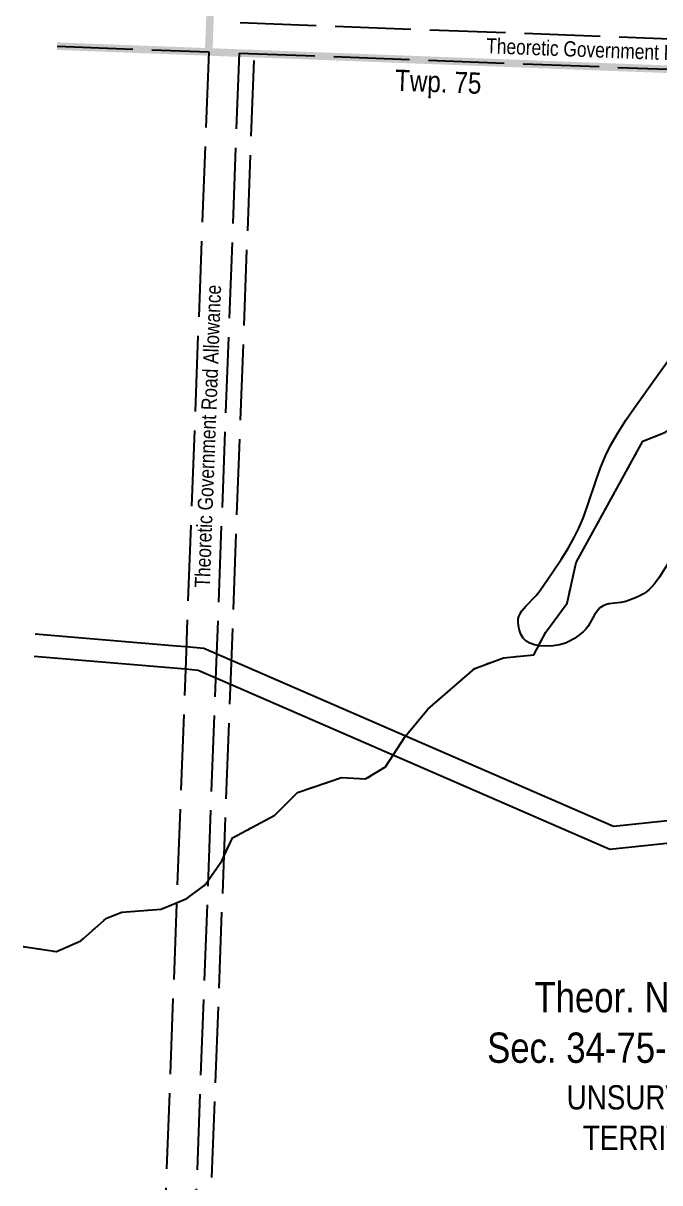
# Model space of a CAD drawing. Extents: x 333858 to 342713, y 6154085 to 6163590.
# Drawn here: x 334001 to 334421, y 6158234 to 6158999 of the extents above; entities that cross this region are included whole.
import ezdxf
from ezdxf.enums import TextEntityAlignment as Align

# ---------------------------------------------------------------- set-up
doc = ezdxf.new("R2010")
doc.units = 0
doc.header["$LTSCALE"] = 5
for name, pattern in [('CENTERLINEX3', [5, 2.5, -1, 0.5, -1]), ('foc-UNSURVEYED', [12.5, 10, -2.5]), ('foc-WHEELTRACKS', [2, 0.4, -1.6])]:
    doc.linetypes.add(name, pattern=pattern)
doc.layers.add('AS-TRAPPER BOUNDARY', color=7, linetype='CENTERLINEX3', true_color=0xb85c00, transparency=0.6)
for name, color, linetype in [('C-SYMBOL', 7, 'Continuous'), ('D-TXT', 6, 'Continuous'), ('F-RW', 190, 'Continuous'), ('L-ROAD-T', 7, 'Continuous'), ('L-UNS-T', 3, 'Continuous'), ('L-USEC', 7, 'foc-UNSURVEYED'), ('T-WATER-P3', 160, 'foc-WHEELTRACKS'), ('WETLAND', 143, 'Continuous')]:
    doc.layers.add(name, color=color, linetype=linetype)
doc.styles.add('175L', font='ARIALN.TTF', dxfattribs={"height": 20})
doc.styles.add('80L', font='ARIALN.TTF', dxfattribs={"height": 10})
doc.styles.add('foc-LtypeFont', font='ARIALN.TTF', dxfattribs={"height": 7.35})
doc.linetypes.add('foc-TOPO-flowdirection-NOLINE', pattern='A,0,[">",foc-LtypeFont,S=0.3,R=0,X=0,Y=-0.945],-20,[">",foc-LtypeFont,S=0.3,R=0,X=0,Y=-0.945],0', length=20)

msp = doc.modelspace()

# ---------------------------------------------------------------- linework, layer by layer
at = {"layer": 'AS-TRAPPER BOUNDARY', "const_width": 5, "flags": 128}
msp.add_lwpolyline([(334123.523, 6158980.211), (334154.774, 6159804.034), (334185.267, 6160607.759), (334189.057, 6160707.667)], dxfattribs=at)
at = {"layer": 'AS-TRAPPER BOUNDARY', "flags": 128}
msp.add_lwpolyline([(334023.614, 6158983.983, 5, 5, 0), (334123.523, 6158980.211, 5, 5, 0), (334949.008, 6158949.046, 5, 5, 0), (335754.39, 6158918.639, 5, 5, 0), (335874.398, 6158914.109, 0, 0, 0)], format="xyseb", dxfattribs=at)
at = {"layer": 'F-RW'}
msp.add_lwpolyline([(334008.986, 6158596.256), (334102.279, 6158588.405), (334108.723, 6158587.863), (334120.349, 6158586.885), (334138.578, 6158578.959), (334390.561, 6158469.397), (334754.264, 6158507.6), (334756.97, 6158508.044), (334809.906, 6158516.713), (334819.066, 6158518.214), (334821.491, 6158503.417), (334809.86, 6158501.512), (334756.266, 6158492.733), (334752.651, 6158492.353), (334388.139, 6158454.028), (334137.971, 6158562.86), (334116.628, 6158572.145), (334108.157, 6158572.865), (334008.423, 6158581.317)], dxfattribs=at)
at = {"layer": 'L-USEC'}
for p, q in [((334144.383, 6158999.552), (334949.767, 6158969.145)), ((334023.614, 6158983.983), (334123.523, 6158980.211)), ((334143.621, 6158979.453), (334143.62, 6158979.45)), ((334143.621, 6158979.453), (334949.008, 6158949.046)), ((334153.675, 6158979.074), (334153.674, 6158979.068))]:
    msp.add_line(p, q, dxfattribs=at)
at = {"layer": 'L-USEC', "flags": 128}
for points in [[(334023.614, 6158983.983), (334123.523, 6158980.211)], [(334123.523, 6158980.211), (334108.362, 6158578.252), (334093.199, 6158176.291)], [(334143.621, 6158979.453), (334128.46, 6158577.494), (334113.298, 6158175.533)], [(334123.347, 6158175.153), (334138.509, 6158577.116), (334153.67, 6158979.073)]]:
    msp.add_lwpolyline(points, dxfattribs=at)
at = {"layer": 'T-WATER-P3', "flags": 128}
msp.add_lwpolyline([(334001.202, 6158389.866), (334023.242, 6158386.626), (334039.225, 6158393.619), (334056.209, 6158408.603), (334066.199, 6158412.599), (334092.172, 6158414.597), (334109.156, 6158421.59), (334121.144, 6158430.581), (334132.133, 6158446.564), (334139.125, 6158461.549), (334167.096, 6158476.534), (334182.081, 6158491.518), (334211.053, 6158501.508), (334227.037, 6158500.509), (334240.024, 6158508.501), (334253.01, 6158528.48), (334267.995, 6158546.462), (334298.963, 6158573.434), (334317.945, 6158580.427), (334337.924, 6158582.425), (334345.916, 6158597.41), (334359.901, 6158616.39), (334365.895, 6158643.362), (334409.85, 6158723.28), (334424.836, 6158729.274), (334454.805, 6158750.252), (334468.791, 6158756.246), (334483.776, 6158769.233), (334498.76, 6158803.198), (334517.741, 6158818.182), (334539.719, 6158831.169), (334555.703, 6158847.153), (334561.321, 6158876.019)], dxfattribs=at)
at = {"layer": 'T-WATER-P3', "linetype": 'foc-TOPO-flowdirection-NOLINE', "flags": 128}
msp.add_lwpolyline([(334001.202, 6158389.866), (334023.242, 6158386.626), (334039.225, 6158393.619), (334056.209, 6158408.603), (334066.199, 6158412.599), (334092.172, 6158414.597), (334109.156, 6158421.59), (334121.144, 6158430.581), (334132.133, 6158446.564), (334139.125, 6158461.549), (334167.096, 6158476.534), (334182.081, 6158491.518), (334211.053, 6158501.508), (334227.037, 6158500.509), (334240.024, 6158508.501), (334253.01, 6158528.48), (334267.995, 6158546.462), (334298.963, 6158573.434), (334317.945, 6158580.427), (334337.924, 6158582.425), (334345.916, 6158597.41), (334359.901, 6158616.39), (334365.895, 6158643.362), (334409.85, 6158723.28), (334424.836, 6158729.274), (334454.805, 6158750.252), (334468.791, 6158756.246), (334483.776, 6158769.233), (334498.76, 6158803.198), (334517.741, 6158818.182), (334539.719, 6158831.169), (334555.703, 6158847.153), (334561.321, 6158876.019)], dxfattribs=at)
at = {"layer": 'WETLAND'}
msp.add_lwpolyline([(334426.985, 6158643.476), (334420.558, 6158633.462), (334417.584, 6158629.32), (334415.815, 6158627.232), (334414.041, 6158625.441), (334412.225, 6158623.911), (334410.349, 6158622.625), (334407.855, 6158621.232), (334405.069, 6158619.92), (334398.588, 6158617.523), (334395.381, 6158616.829), (334387.319, 6158615.932), (334385.281, 6158615.421), (334383.586, 6158614.709), (334381.59, 6158613.3), (334379.716, 6158611.237), (334378.05, 6158608.754), (334373.697, 6158601.288), (334372.157, 6158599.246), (334370.583, 6158597.664), (334367.354, 6158595.06), (334364.365, 6158592.97), (334361.548, 6158591.346), (334358.891, 6158590.182), (334354.978, 6158589.061), (334350.605, 6158588.337), (334346.171, 6158588.075), (334341.975, 6158588.291), (334338.334, 6158588.95), (334335.249, 6158590.03), (334332.797, 6158591.504), (334331.015, 6158593.348), (334329.704, 6158595.638), (334328.596, 6158598.492), (334327.832, 6158601.545), (334327.522, 6158604.361), (334327.648, 6158606.047), (334328.11, 6158607.756), (334328.912, 6158609.505), (334330.071, 6158611.332), (334332.76, 6158614.565), (334339.586, 6158621.585), (334342.021, 6158624.625), (334350.56, 6158637.092), (334356.024, 6158645.382), (334360.778, 6158653.079), (334364.81, 6158660.211), (334367.697, 6158666.051), (334370.477, 6158672.629), (334373.425, 6158680.659), (334379.258, 6158698.192), (334381.96, 6158705.783), (334385.161, 6158713.631), (334388.477, 6158720.431), (334393.086, 6158728.461), (334398.683, 6158737.175), (334404.207, 6158745.162), (334418.924, 6158765.763), (334430.162, 6158781.35)], dxfattribs=at)

# ---------------------------------------------------------------- texts
at = {"layer": 'C-SYMBOL', "color": 3, "insert": (334415.995, 6158366.498), "char_height": 19.99587, "width": 215.93985, "attachment_point": 2, "style": '175L', "bg_fill": 3, "box_fill_scale": 1.2, "bg_fill_color": 256, "bg_fill_transparency": 0}
msp.add_mtext('Theor. N.W.1/4\\PSec. 34-75-11-W.6M.', dxfattribs=at)
at = {"layer": 'D-TXT', "color": 3, "insert": (334246.689, 6158968.639), "char_height": 13.9973, "attachment_point": 1, "rotation": 357.83784, "style": '80L'}
msp.add_mtext_dynamic_manual_height_columns('Twp. 75', width=56.52199, gutter_width=47.5, heights=[0], dxfattribs=at)
at = {"layer": 'L-ROAD-T', "style": '80L'}
for height, rotation, p in [(9.99806, 357.83784, (334406.465, 6158980.547)), (10, 87.840242, (334122.996, 6158726.671))]:
    msp.add_text('Theoretic Government Road Allowance', height=height, rotation=rotation, dxfattribs=at).set_placement(p, align=Align.MIDDLE_CENTER)
at = {"layer": 'L-UNS-T', "color": 3, "insert": (334423.219, 6158276.942), "char_height": 15.9967, "attachment_point": 5, "style": '80L', "bg_fill": 3, "box_fill_scale": 1.15, "bg_fill_color": 256, "bg_fill_true_color": 256, "bg_fill_transparency": 0}
msp.add_mtext_dynamic_manual_height_columns('UNSURVEYED TERRITORY', width=126.41375, gutter_width=47.5, heights=[0], dxfattribs=at)

doc.saveas('drawing.dxf')
